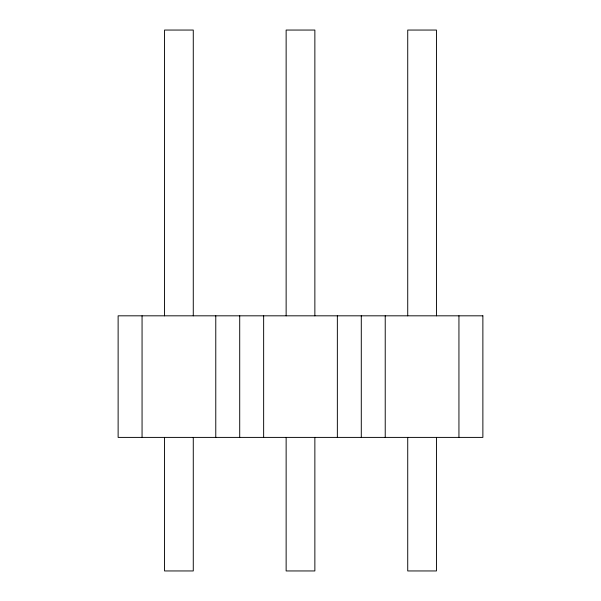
<?xml version="1.0" encoding="UTF-8"?>
<svg xmlns="http://www.w3.org/2000/svg" width="601" height="601" viewBox="0 0 601 601"><rect width="100%" height="100%" fill="white"/><g stroke="black" fill="none" stroke-linecap="round" stroke-linejoin="round"><path stroke-width="0.9" d="M458.939 315.818L458.939 437.4M436.446 315.818L436.446 30.05L407.726 30.05L407.726 315.818M436.446 437.4L436.446 570.95L407.726 570.95L407.726 437.4M385.226 315.818L385.226 437.4M361.291 315.818L361.291 437.4M337.356 315.818L337.356 437.4M314.864 315.818L314.864 30.05L286.136 30.05L286.136 315.818M314.864 437.4L314.864 570.95L286.136 570.95L286.136 437.4M263.644 315.818L263.644 437.4M239.709 315.818L239.709 437.4M215.774 315.818L215.774 437.4M193.274 315.818L193.274 30.05L164.554 30.05L164.554 315.818M193.274 437.4L193.274 570.95L164.554 570.95L164.554 437.4M142.061 315.818L142.061 437.4M482.873 315.818L118.127 315.818L118.127 437.4L482.873 437.4L482.873 315.818"/></g></svg>
